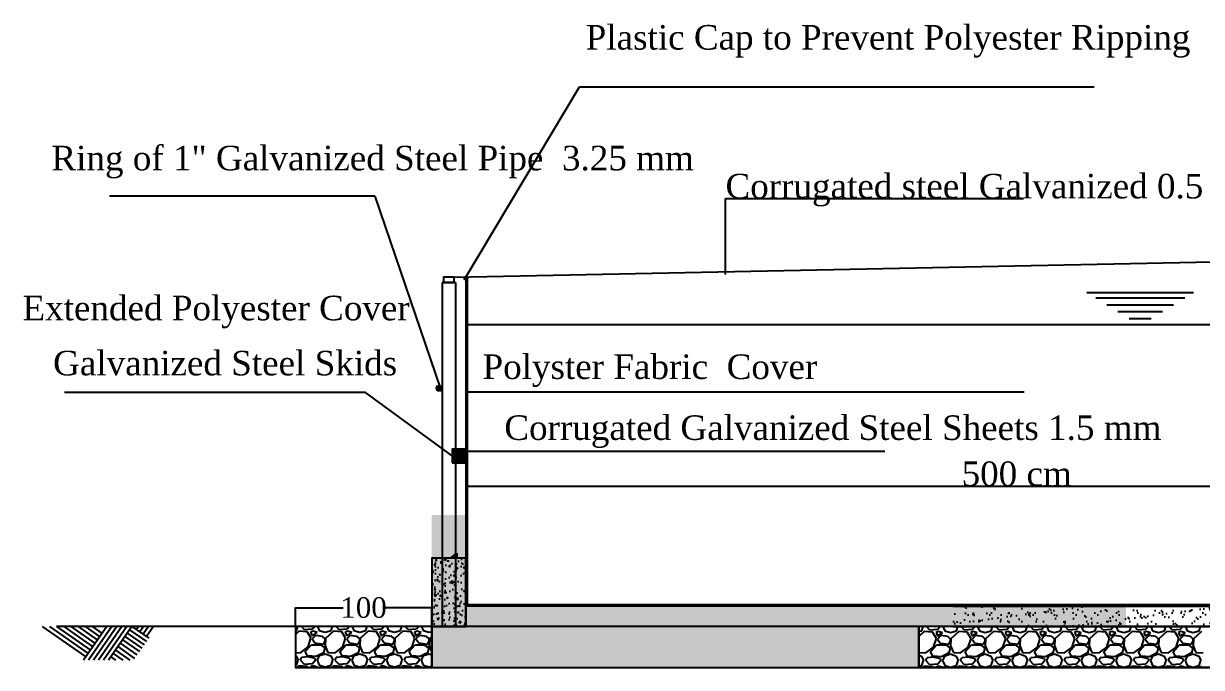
# Model space of a CAD drawing. Header units: centimetres. Extents: x 19229 to 47372, y 10219 to 25334.
# Drawn here: x 44085 to 44948, y 20615 to 21086 of the extents above; entities that cross this region are included whole.
import ezdxf

# ---------------------------------------------------------------- set-up
doc = ezdxf.new("R2010")
doc.units = ezdxf.units.CM
doc.layers.get('0').update_dxf_attribs({"linetype": 'CONTINUOUS'})
doc.layers.get('DEFPOINTS').update_dxf_attribs({"linetype": 'CONTINUOUS'})
doc.styles.add('style2', font='times.ttf', dxfattribs={"height": 15})
doc.styles.add('style3', font='times.ttf', dxfattribs={"height": 25})
doc.dimstyles.get("Standard").update_dxf_attribs({"dimtxt": 15, "dimasz": 0.18, "dimexe": 0.18, "dimexo": 0.0625, "dimgap": 0.09, "dimtad": 0, "dimdec": 0, "dimzin": 0, "dimdsep": 46, "dimtxsty": 'style2', "dimcen": 0.09, "dimadec": 0, "dimazin": 0, "dimtfac": 1, "dimtdec": 0, "dimtofl": 0, "dimtmove": 0, "dimatfit": 3, "dimfxl": 1, "dimtolj": 1, "dimtzin": 0, "dimarcsym": 0})

# ---------------------------------------------------------------- blocks, each defined once
blk = doc.blocks.new('*D22')
at = {"color": 0, "lineweight": -2, "transparency": 16777216}
for p, q in [((44284.48, 20644.92), (44284.48, 20658.83)), ((44284.66, 20658.65), (44319.42, 20658.65)), ((44384.2, 20658.65), (44349.44, 20658.65)), ((44384.38, 20644.92), (44384.38, 20658.83))]:
    blk.add_line(p, q, dxfattribs=at)
at = {"color": 0, "transparency": 16777216}
for points in [[(44284.66, 20658.68), (44284.66, 20658.62), (44284.48, 20658.65)], [(44384.2, 20658.68), (44384.2, 20658.62), (44384.38, 20658.65)]]:
    blk.add_solid(points, dxfattribs=at)
at = {"layer": 'DEFPOINTS', "color": 0, "transparency": 16777216}
for p in [(44284.48, 20658.65), (44284.48, 20644.86), (44384.38, 20644.86)]:
    blk.add_point(p, dxfattribs=at)
at = {"color": 0, "transparency": 16777216, "insert": (44334.43, 20658.65), "char_height": 15, "attachment_point": 5, "style": 'style2'}
blk.add_mtext('\\A1;100', dxfattribs=at)

msp = doc.modelspace()

# ---------------------------------------------------------------- hatches: boundary and pattern name
at = {"ltscale": 20}
h = msp.add_hatch(color=7, dxfattribs=at)
h.dxf.hatch_style = 1
h.paths.add_polyline_path([(44409.36, 20899.86), (44410.36, 20899.86), (44410.36, 20900.61, 0.720759), (44408.11, 20899.86, 0.414214), (44409.36, 20898.61)])
h.paths.add_polyline_path([(44410.36, 20899.86), (44409.36, 20899.86), (44409.36, 20898.61, 0.236068), (44410.36, 20899.11)], flags=17)
h = msp.add_hatch(color=7, dxfattribs=at)
h.dxf.hatch_style = 1
h.paths.add_polyline_path([(44387.82, 20819.3, 1), (44391.82, 20819.3, 1)])
h = msp.add_hatch(color=7)
h.dxf.hatch_style = 1
h.paths.add_polyline_path([(44409.36, 20774.73), (44399.37, 20774.73), (44399.37, 20764.74), (44409.36, 20764.74)])
at = {"ltscale": 500}
h = msp.add_hatch(color=7, dxfattribs=at)
h.dxf.hatch_style = 1
h.paths.add_polyline_path([(44402.63, 20726.61), (44384.38, 20726.61), (44384.38, 20694.87), (44398.03, 20694.87), (44402.63, 20698.54)])
h.paths.add_polyline_path([(44409.36, 20726.61), (44402.63, 20726.61), (44402.63, 20698.54), (44409.36, 20703.9)])
h.paths.add_polyline_path([(44409.36, 20703.9), (44402.63, 20698.54), (44402.63, 20694.87), (44409.36, 20694.87)])
h = msp.add_hatch(dxfattribs=at)
h.set_pattern_fill('CONCRETE_C', scale=1.498513, pattern_type=2)
h.set_pattern_definition([(50, (23090.281, 10819.952), (10.7482366, -0.940349), [1.1238847, -12.3627317]), (355, (23090.281, 10819.952), (-2.0792067, 11.2716964), [0.899108, -9.8901853]), (100.4514, (23091.176, 10819.874), (8.669038, 10.3313407), [0.955155, -10.506705]), (46.1842, (23090.281, 10822.949), (15.992745, -2.480324), [1.685827, -18.544098]), (96.6356, (23091.613, 10822.742), (14.006041, 14.597282), [1.432733, -15.760055]), (351.1842, (23090.28, 10822.949), (14.00603, 14.597293), [1.348662, -14.835278]), (21, (23091.779, 10822.2), (8.9447294, -6.033296), [1.1238847, -12.3627317]), (326, (23091.779, 10822.2), (3.6461117, 10.866467), [0.899108, -9.8901853]), (71.4514, (23092.525, 10821.697), (12.5908447, 4.833161), [0.955155, -10.506705]), (37.5, (23090.2807, 10819.952), (0.182217, 4.98845744), [0, -9.7703043, 0, -10.0400366, 0, -9.9276482]), (7.5, (23090.2807, 10819.952), (3.942131, 5.9103105), [0, -5.7243194, 0, -9.5455274, 0, -3.7837451]), (327.5, (23086.939, 10819.952), (7.9993982, -0.3379877), [0, -3.7462823, 0, -11.6884009, 0, -15.5096088]), (317.5, (23085.4405, 10819.952), (8.7391202, 1.500086), [0, -4.870167, 0, -7.762297, 0, -11.01407])])
h.paths.add_polyline_path([(44409.36, 20694.87), (44384.38, 20694.87), (44384.38, 20644.86), (44409.36, 20644.86)])
at = {"ltscale": 20}
h = msp.add_hatch(color=7, dxfattribs=at)
h.dxf.hatch_style = 1
h.paths.add_polyline_path([(44401.87, 20694.87), (44398.1, 20694.87), (44391.88, 20694.87), (44391.88, 20644.92), (44401.87, 20644.92)])
h.paths.add_polyline_path([(44391.88, 20694.87), (44384.38, 20694.87), (44384.38, 20644.92), (44391.88, 20644.92)])
h.paths.add_polyline_path([(44409.36, 20694.87), (44401.87, 20694.87), (44401.87, 20644.92), (44409.36, 20644.92)])
h = msp.add_hatch(color=7, dxfattribs=at)
h.dxf.hatch_style = 1
h.paths.add_polyline_path([(44401.87, 20698.02), (44398.1, 20694.87), (44401.87, 20694.87)])
h.paths.add_polyline_path([(44402.62, 20698.65), (44401.87, 20698.02), (44401.87, 20694.87), (44402.67, 20694.87)])
h = msp.add_hatch()
h.set_pattern_fill('AR-SAND', scale=0.199802)
h.set_pattern_definition([(37.5, (23546.991, 10844.459), (-0.319689, 9.7785609), [0, -7.713945, 0, -8.6274384, 0, -8.2468162]), (7.5, (23546.99, 10844.459), (8.981553, 14.322289), [0, -4.1614703, 0, -6.9527004, 0, -2.664356]), (327.5, (23540.748, 10844.459), (15.804164, 0.0287152), [0, -2.537482, 0, -9.1349348, 0, -11.926165]), (317.5, (23540.748, 10844.459), (15.2559896, 4.454166), [0, -1.268741, 0, -5.9884573, 0, -6.851201])])
h.paths.add_polyline_path([(44892.82, 20659.85), (44409.36, 20659.85), (44409.36, 20644.92), (44741.03, 20644.86), (44892.82, 20644.86), (44892.82, 20649.86)])
h = msp.add_hatch()
h.set_pattern_fill('AR-SAND', scale=0.199802)
h.set_pattern_definition([(37.5, (23398.728, 11053.628), (-0.319689, 9.7785609), [0, -7.713945, 0, -8.6274384, 0, -8.2468162]), (7.5, (23398.728, 11053.628), (8.981553, 14.322289), [0, -4.1614703, 0, -6.9527004, 0, -2.664356]), (327.5, (23392.485, 11053.628), (15.804164, 0.0287152), [0, -2.537482, 0, -9.1349348, 0, -11.926165]), (317.5, (23392.485, 11053.628), (15.2559896, 4.454166), [0, -1.268741, 0, -5.9884573, 0, -6.851201])])
h.paths.add_polyline_path([(44965.81, 20659.85), (44766, 20659.85), (44766, 20644.86), (44965.81, 20644.86), (44965.81, 20649.86)])
h = msp.add_hatch()
h.set_pattern_fill('GRAVEL', scale=0.999009)
h.set_pattern_definition([(228.0127875, (23060.3514, 11079.003), (-202.99855167, -228.3733706), [3.413827, -337.969448]), (184.969741, (23058.0677, 11076.4656), (304.497827365, 25.374820403), [5.858234, -579.964953]), (132.510447, (23052.2315, 11075.9581), (253.74818968, -279.12300843), [4.130716, -408.94141]), (267.273689, (23042.3353, 11069.6144), (25.37481901, 507.49637914), [5.33475, -528.140267]), (292.833654, (23042.0815, 11064.2857), (-126.874094796, 304.49782748), [5.231146, -517.884148]), (357.273689, (23044.1115, 11059.4645), (-507.49637914, 25.37481901), [5.33475, -528.140267]), (37.6942405, (23049.4402, 11059.2107), (-329.872646428, -253.74818959), [7.054936, -698.43805]), (72.2553284, (23055.0227, 11063.5244), (177.623732748, 558.24601704), [6.660585, -659.398203]), (121.4295656, (23057.0527, 11069.8681), (-202.998551686, 329.872646425), [5.352818, -529.929574]), (175.236358, (23054.2615, 11074.4356), (279.12300852, -25.374819), [6.111068, -299.442214]), (222.3974378, (23048.1715, 11074.9431), (-304.497827476, -279.12300854), [7.902937, -782.391309]), (138.814075, (23067.4564, 11069.3606), (-177.6237327, 152.24891376), [2.697369, -267.040657]), (171.4692344, (23065.4264, 11071.1369), (329.87264645, -50.74963786), [5.131727, -508.042227]), (225, (23060.351, 11071.898), (-4e-15, -25.374819), [3.588532, -32.29688]), (203.19859, (23058.5752, 11074.943), (126.8740948, 50.7496379), [1.932495, -191.316368]), (291.80141, (23056.799, 11074.182), (-25.374819, 76.1244569), [2.732944, -133.914638]), (30.963757, (23057.814, 11071.6444), (76.1244569, 50.7496379), [4.438792, -143.520557]), (161.56505, (23061.62, 11073.928), (50.749638, -25.374819), [3.209686, -77.032537]), (16.38954, (23042.0815, 11074.1819), (253.74818957, 76.12445687), [4.496418, -445.14652]), (70.346176, (23046.3953, 11075.4506), (-101.49927584, -279.12300853), [3.772246, -373.451557]), (293.19859, (23061.62, 11079.003), (-50.7496379, 126.8740948), [3.864966, -189.383898]), (343.61046, (23063.1426, 11075.4506), (-253.74818958, 76.12445685), [4.496418, -445.14652]), (339.443955, (23042.0815, 11058.4495), (-126.8740948, 50.7496379), [4.33605, -212.4665]), (294.775141, (23046.1415, 11056.927), (-126.87409494, 279.12300846), [3.633116, -359.679002]), (66.80141, (23061.874, 11053.6283), (50.7496379, 126.8740948), [3.864966, -189.383898]), (17.354025, (23063.3964, 11057.1807), (-329.87264644, -101.49927585), [4.253606, -421.10587]), (69.443955, (23049.4402, 11053.6283), (-50.7496379, -126.8740948), [2.168025, -214.634524]), (101.309932, (23060.3514, 11053.6283), (-25.374819, 101.4992758), [1.293862, -128.092835]), (165.963757, (23060.0977, 11054.897), (76.1244569, -25.374819), [5.231146, -99.391913]), (186.009006, (23055.0227, 11056.1657), (253.74818957, 25.37481897), [4.84786, -479.937376]), (303.690068, (23057.814, 11069.3606), (-25.374819, 50.749638), [3.659607, -87.830604]), (353.1572266, (23059.8439, 11066.3157), (431.371922274, -50.74963789), [6.389227, -632.532389]), (60.945396, (23066.1876, 11065.5544), (-101.49927583, -177.6237327), [2.61249, -258.63726]), (90, (23067.456, 11067.838), (-25.37482, 25.37482), [1.52249, -23.85233]), (120.256437, (23054.5152, 11056.927), (101.49927582, -177.6237327), [3.52517, -348.99308]), (48.0127875, (23052.739, 11059.972), (202.99855167, 228.3733706), [6.827653, -334.55562]), (0, (23057.306, 11065.047), (25.37482, 25.37482), [6.597453, -18.777366]), (325.3048465, (23063.9039, 11065.047), (253.74818967, -177.62373256), [4.012114, -397.199001]), (254.054604, (23067.2026, 11062.7632), (-25.37481896, -101.49927583), [3.694624, -181.036846]), (207.6459754, (23066.1876, 11059.2107), (-482.121560203, -253.74818954), [6.015481, -595.533658]), (175.4260787, (23060.8589, 11056.4195), (-329.872646443, 25.374818957), [6.36398, -630.033243])])
h.paths.add_polyline_path([(44384.38, 20644.86), (44284.48, 20644.86), (44284.48, 20614.89), (44384.38, 20614.89)])
h = msp.add_hatch()
h.set_pattern_fill('GRAVEL', scale=0.899108)
h.set_pattern_definition([(228.0127875, (23563.4335, 10867.2966), (-182.6986965, -205.53603354), [3.072444, -304.172503]), (184.969741, (23561.3781, 10865.0128), (274.04804463, 22.837338362), [5.27241, -521.968458]), (132.510447, (23556.1256, 10864.5561), (228.37337071, -251.21070759), [3.717644, -368.047268]), (267.273689, (23547.219, 10858.8467), (22.83733711, 456.746741226), [4.801276, -475.32624]), (292.833654, (23546.9906, 10854.0509), (-114.186685317, 274.048044733), [4.708031, -466.095733]), (357.273689, (23548.8176, 10849.7118), (-456.746741226, 22.83733711), [4.801276, -475.32624]), (37.6942405, (23553.61345, 10849.4834), (-296.885381785, -228.37337063), [6.349442, -628.594244]), (72.2553284, (23558.6377, 10853.3658), (159.861359473, 502.421415338), [5.994527, -593.458383]), (121.4295656, (23560.4647, 10859.0751), (-182.698696517, 296.885381783), [4.817536, -476.936617]), (175.236358, (23557.9525, 10863.1858), (251.21070767, -22.8373371), [5.499962, -269.497993]), (222.3974378, (23552.4716, 10863.6426), (-274.048044728, -251.210707685), [7.112643, -704.152178]), (138.814075, (23569.828, 10858.6184), (-159.86135942, 137.02402238), [2.427632, -240.336591]), (171.4692344, (23568.001, 10860.217), (296.885381807, -45.67467407), [4.618555, -457.238005]), (225, (23563.434, 10860.902), (-3e-15, -22.837337), [3.22968, -29.067193]), (203.19859, (23561.835, 10863.6426), (114.1866853, 45.6746741), [1.739246, -172.184731]), (291.80141, (23560.2363, 10862.9575), (-22.8373371, 68.5120112), [2.45965, -120.523174]), (30.963757, (23561.1498, 10860.6737), (68.5120112, 45.6746741), [3.994913, -129.168501]), (161.56505, (23564.5754, 10862.729), (45.6746741, -22.837337), [2.888718, -69.329283]), (16.3895403, (23546.9906, 10862.9575), (228.373370614, 68.512011184), [4.046776, -400.631868]), (70.346176, (23550.873, 10864.0993), (-91.34934825, -251.21070767), [3.395021, -336.106401]), (293.19859, (23564.5754, 10867.2966), (-45.6746741, 114.1866853), [3.47847, -170.445508]), (343.6104597, (23565.9456, 10864.0993), (-228.37337062, 68.51201117), [4.046776, -400.631868]), (339.443955, (23546.9906, 10848.7983), (-114.1866853, 45.67467412), [3.902444, -191.21985]), (294.7751406, (23550.6446, 10847.428), (-114.18668544, 251.21070761), [3.269804, -323.711101]), (66.80141, (23564.8037, 10844.4592), (45.6746741, 114.1866853), [3.47847, -170.445508]), (17.3540246, (23566.174, 10847.6564), (-296.88538179, -91.349348265), [3.828246, -378.995283]), (69.443955, (23553.6134, 10844.4592), (-45.67467412, -114.1866853), [1.951222, -193.171071]), (101.309932, (23563.4335, 10844.459), (-22.8373371, 91.34934825), [1.164476, -115.283551]), (165.963757, (23563.205, 10845.601), (68.5120112, -22.837337), [4.708031, -89.452722]), (186.009006, (23558.6377, 10846.743), (228.37337061, 22.837337073), [4.363073, -431.943639]), (303.690068, (23561.15, 10858.6184), (-22.837337, 45.6746741), [3.293646, -79.047543]), (353.1572266, (23562.9768, 10855.8779), (388.234730047, -45.674674103), [5.750304, -569.27915]), (60.945396, (23568.686, 10855.1928), (-91.34934825, -159.86135943), [2.35124, -232.773535]), (90, (23569.828, 10857.248), (-22.837337, 22.837337), [1.37024, -21.467097]), (120.256437, (23558.1809, 10847.428), (91.34934823, -159.86135944), [3.172654, -314.093772]), (48.0127875, (23556.5823, 10850.1686), (182.69869651, 205.53603354), [6.144888, -301.10006]), (0, (23560.693, 10854.736), (22.837337, 22.837337), [5.937708, -16.89963]), (325.3048465, (23566.6307, 10854.736), (228.3733707, -159.86135931), [3.610903, -357.479101]), (254.054604, (23569.5996, 10852.6807), (-22.83733706, -91.34934825), [3.325162, -162.933161]), (207.6459754, (23568.6861, 10849.4834), (-433.909404183, -228.373370584), [5.413933, -535.980293]), (175.4260787, (23563.89025, 10846.9713), (-296.8853818, 22.83733706), [5.727581, -567.029918])])
h.paths.add_polyline_path([(44741.03, 20644.86), (44384.38, 20644.86), (44384.38, 20614.89), (44741.03, 20614.89)])

# ---------------------------------------------------------------- linework, layer by layer
at = {"color": 7, "ltscale": 20}
for p, q in [((44409.36, 20900.61), (44492.55, 21039.87)), ((44492.55, 21039.87), (44869.47, 21039.87)), ((44342.69, 20959.98), (44390.77, 20818.89)), ((44599.49, 20902.61), (44599.49, 20958.29)), ((44599.49, 20958.29), (44817.82, 20958.29)), ((44400.87, 20900.61), (45585.57, 20924.58)), ((44401.87, 20896.61), (44391.88, 20896.61)), ((44400.87, 20896.61), (44401.87, 20896.61)), ((44409.36, 20747.7), (44984.65, 20747.7)), ((44398.1, 20694.87), (44402.62, 20698.65)), ((44402.67, 20694.87), (44398.1, 20694.87)), ((44402.62, 20698.65), (44402.67, 20694.87)), ((44741.03, 20644.86), (44409.36, 20644.92))]:
    msp.add_line(p, q, dxfattribs=at)
at = {"color": 7}
for p, q in [((44342.69, 20959.98), (44148.38, 20959.98)), ((44391.88, 20896.61), (44391.88, 20644.86)), ((44401.87, 20896.61), (44401.87, 20644.86)), ((44401.87, 20896.61), (44401.87, 20895.61)), ((44409.36, 20900.61), (44409.36, 20644.86)), ((44410.36, 20900.61), (44410.36, 20661.34)), ((44864.09, 20889.45), (44942.27, 20889.45)), ((44870.61, 20885.46), (44935.76, 20885.46)), ((44878.75, 20880.46), (44927.61, 20880.46)), ((44886.9, 20875.47), (44919.47, 20875.47)), ((44895.04, 20870.47), (44911.33, 20870.47)), ((44409.36, 20866.04), (46769.02, 20866.04)), ((44335.85, 20816.18), (44115.44, 20816.18)), ((44399.37, 20769.74), (44335.85, 20816.18)), ((44410.36, 20816.69), (44818.3, 20816.69)), ((44410.36, 20773.11), (44716.12, 20773.11)), ((44409.36, 20764.74), (44399.37, 20764.74)), ((45140.52, 20660.84), (44409.36, 20660.84)), ((45140.52, 20659.85), (44409.36, 20659.85)), ((45140.52, 20659.85), (44766, 20659.85)), ((44766, 20659.85), (45140.52, 20659.85)), ((44099.11, 20644.86), (44131.02, 20622.62)), ((44104.35, 20644.86), (44132.73, 20625.07)), ((44384.38, 20644.86), (44109.59, 20644.86)), ((44109.59, 20644.86), (44134.44, 20627.53)), ((44114.83, 20644.86), (44136.16, 20629.99)), ((44120.07, 20644.86), (44137.87, 20632.45)), ((44125.31, 20644.86), (44139.59, 20634.91)), ((44146.53, 20644.86), (44129.41, 20620.32)), ((44130.55, 20644.86), (44141.3, 20637.37)), ((44150.18, 20644.86), (44133.07, 20620.32)), ((44135.79, 20644.86), (44143.01, 20639.82)), ((44153.83, 20644.86), (44136.72, 20620.32)), ((44157.49, 20644.86), (44140.37, 20620.32)), ((44161.14, 20644.86), (44144.03, 20620.32)), ((44164.79, 20644.86), (44147.68, 20620.32)), ((44163.08, 20642.4), (44175.37, 20633.83)), ((44164.79, 20644.86), (44177.09, 20636.29)), ((44169.67, 20644.86), (44168.08, 20642.57)), ((44173.33, 20644.86), (44170.53, 20640.86)), ((44176.98, 20644.86), (44172.99, 20639.14)), ((44180.63, 20644.86), (44175.45, 20637.43)), ((45565.21, 20644.86), (44741.03, 20644.86)), ((44741.03, 20644.86), (44741.03, 20614.89)), ((44743.26, 20641.76), (44744.37, 20644.86)), ((44749.1, 20642.26), (44746.72, 20644.86)), ((44754.94, 20642.77), (44749.1, 20642.26)), ((44756.82, 20644.86), (44754.94, 20642.77)), ((44758.68, 20644.86), (44760.01, 20641.76)), ((44766, 20644.86), (45969.81, 20644.86)), ((45565.21, 20644.86), (44766, 20644.86)), ((44766, 20644.86), (44766, 20644.86)), ((44768.64, 20641.76), (44769.75, 20644.86)), ((44774.48, 20642.26), (44772.1, 20644.86)), ((44780.31, 20642.77), (44774.48, 20642.26)), ((44782.19, 20644.86), (44780.31, 20642.77)), ((44784.06, 20644.86), (44785.39, 20641.76)), ((44794.01, 20641.76), (44795.12, 20644.86)), ((44799.85, 20642.26), (44797.47, 20644.86)), ((44805.69, 20642.77), (44799.85, 20642.26)), ((44807.57, 20644.86), (44805.69, 20642.77)), ((44809.43, 20644.86), (44810.76, 20641.76)), ((44819.39, 20641.76), (44820.5, 20644.86)), ((44825.22, 20642.26), (44822.85, 20644.86)), ((44831.06, 20642.77), (44825.22, 20642.26)), ((44832.94, 20644.86), (44831.06, 20642.77)), ((44834.81, 20644.86), (44836.14, 20641.76)), ((44844.76, 20641.76), (44845.87, 20644.86)), ((44850.6, 20642.26), (44848.22, 20644.86)), ((44856.44, 20642.77), (44850.6, 20642.26)), ((44858.31, 20644.86), (44856.44, 20642.77)), ((44860.18, 20644.86), (44861.51, 20641.76)), ((44870.14, 20641.76), (44871.25, 20644.86)), ((44875.97, 20642.26), (44873.6, 20644.86)), ((44881.81, 20642.77), (44875.97, 20642.26)), ((44883.69, 20644.86), (44881.81, 20642.77)), ((44885.56, 20644.86), (44886.89, 20641.76)), ((44895.51, 20641.76), (44896.62, 20644.86)), ((44901.35, 20642.26), (44898.97, 20644.86)), ((44907.19, 20642.77), (44901.35, 20642.26)), ((44909.06, 20644.86), (44907.19, 20642.77)), ((44910.93, 20644.86), (44912.26, 20641.76)), ((44920.89, 20641.76), (44922, 20644.86)), ((44926.72, 20642.26), (44924.34, 20644.86)), ((44932.56, 20642.77), (44926.72, 20642.26)), ((44934.44, 20644.86), (44932.56, 20642.77)), ((44936.31, 20644.86), (44937.64, 20641.76)), ((44946.26, 20641.76), (44947.37, 20644.86)), ((44157.94, 20635.03), (44170.23, 20626.46)), ((44159.65, 20637.48), (44171.94, 20628.91)), ((44161.36, 20639.94), (44173.66, 20631.37)), ((44741.03, 20641.1), (44743.26, 20641.76)), ((44745.04, 20641.25), (44741.03, 20637.59)), ((44751.13, 20640.74), (44745.04, 20641.25)), ((44753.92, 20636.17), (44751.13, 20640.74)), ((44751.89, 20629.83), (44753.92, 20636.17)), ((44755.44, 20641.25), (44753.67, 20640.49)), ((44753.67, 20640.49), (44754.68, 20637.95)), ((44754.68, 20637.95), (44758.49, 20640.23)), ((44757.22, 20638.2), (44754.68, 20635.67)), ((44754.68, 20635.67), (44756.71, 20632.62)), ((44758.49, 20640.23), (44755.44, 20641.25)), ((44762.3, 20637.44), (44757.22, 20638.2)), ((44760.01, 20641.76), (44764.33, 20640.49)), ((44764.33, 20635.67), (44762.3, 20637.44)), ((44763.06, 20631.86), (44764.33, 20634.14)), ((44764.33, 20640.49), (44768.64, 20641.76)), ((44764.58, 20635.92), (44764.33, 20630.59)), ((44764.33, 20634.14), (44764.33, 20635.67)), ((44770.42, 20641.25), (44764.58, 20635.92)), ((44776.51, 20640.74), (44770.42, 20641.25)), ((44779.3, 20636.17), (44776.51, 20640.74)), ((44777.27, 20629.83), (44779.3, 20636.17)), ((44780.82, 20641.25), (44779.04, 20640.49)), ((44779.04, 20640.49), (44780.06, 20637.95)), ((44780.06, 20637.95), (44783.86, 20640.23)), ((44782.6, 20638.2), (44780.06, 20635.67)), ((44780.06, 20635.67), (44782.09, 20632.62)), ((44783.86, 20640.23), (44780.82, 20641.25)), ((44787.67, 20637.44), (44782.6, 20638.2)), ((44785.39, 20641.76), (44789.7, 20640.49)), ((44789.7, 20635.67), (44787.67, 20637.44)), ((44788.43, 20631.86), (44789.7, 20634.14)), ((44789.7, 20640.49), (44794.01, 20641.76)), ((44789.95, 20635.92), (44789.7, 20630.59)), ((44789.7, 20634.14), (44789.7, 20635.67)), ((44795.79, 20641.25), (44789.95, 20635.92)), ((44801.88, 20640.74), (44795.79, 20641.25)), ((44804.67, 20636.17), (44801.88, 20640.74)), ((44802.64, 20629.83), (44804.67, 20636.17)), ((44806.19, 20641.25), (44804.42, 20640.49)), ((44804.42, 20640.49), (44805.43, 20637.95)), ((44805.43, 20637.95), (44809.24, 20640.23)), ((44807.97, 20638.2), (44805.43, 20635.67)), ((44805.43, 20635.67), (44807.46, 20632.62)), ((44809.24, 20640.23), (44806.19, 20641.25)), ((44813.04, 20637.44), (44807.97, 20638.2)), ((44810.76, 20641.76), (44815.07, 20640.49)), ((44815.07, 20635.67), (44813.04, 20637.44)), ((44813.81, 20631.86), (44815.07, 20634.14)), ((44815.07, 20640.49), (44819.39, 20641.76)), ((44815.33, 20635.92), (44815.07, 20630.59)), ((44815.07, 20634.14), (44815.07, 20635.67)), ((44821.16, 20641.25), (44815.33, 20635.92)), ((44827.25, 20640.74), (44821.16, 20641.25)), ((44830.05, 20636.17), (44827.25, 20640.74)), ((44828.02, 20629.83), (44830.05, 20636.17)), ((44831.57, 20641.25), (44829.79, 20640.49)), ((44829.79, 20640.49), (44830.81, 20637.95)), ((44830.81, 20637.95), (44834.61, 20640.23)), ((44833.34, 20638.2), (44830.81, 20635.67)), ((44830.81, 20635.67), (44832.84, 20632.62)), ((44834.61, 20640.23), (44831.57, 20641.25)), ((44838.42, 20637.44), (44833.34, 20638.2)), ((44836.14, 20641.76), (44840.45, 20640.49)), ((44840.45, 20635.67), (44838.42, 20637.44)), ((44839.18, 20631.86), (44840.45, 20634.14)), ((44840.45, 20640.49), (44844.76, 20641.76)), ((44840.7, 20635.92), (44840.45, 20630.59)), ((44840.45, 20634.14), (44840.45, 20635.67)), ((44846.54, 20641.25), (44840.7, 20635.92)), ((44852.63, 20640.74), (44846.54, 20641.25)), ((44855.42, 20636.17), (44852.63, 20640.74)), ((44853.39, 20629.83), (44855.42, 20636.17)), ((44856.94, 20641.25), (44855.17, 20640.49)), ((44855.17, 20640.49), (44856.18, 20637.95)), ((44856.18, 20637.95), (44859.99, 20640.23)), ((44858.72, 20638.2), (44856.18, 20635.67)), ((44856.18, 20635.67), (44858.21, 20632.62)), ((44859.99, 20640.23), (44856.94, 20641.25)), ((44863.79, 20637.44), (44858.72, 20638.2)), ((44861.51, 20641.76), (44865.82, 20640.49)), ((44865.82, 20635.67), (44863.79, 20637.44)), ((44864.56, 20631.86), (44865.82, 20634.14)), ((44865.82, 20640.49), (44870.14, 20641.76)), ((44866.08, 20635.92), (44865.82, 20630.59)), ((44865.82, 20634.14), (44865.82, 20635.67)), ((44871.91, 20641.25), (44866.08, 20635.92)), ((44878, 20640.74), (44871.91, 20641.25)), ((44880.8, 20636.17), (44878, 20640.74)), ((44878.77, 20629.83), (44880.8, 20636.17)), ((44882.32, 20641.25), (44880.54, 20640.49)), ((44880.54, 20640.49), (44881.56, 20637.95)), ((44881.56, 20637.95), (44885.36, 20640.23)), ((44884.09, 20638.2), (44881.56, 20635.67)), ((44881.56, 20635.67), (44883.59, 20632.62)), ((44885.36, 20640.23), (44882.32, 20641.25)), ((44889.17, 20637.44), (44884.09, 20638.2)), ((44886.89, 20641.76), (44891.2, 20640.49)), ((44891.2, 20635.67), (44889.17, 20637.44)), ((44889.93, 20631.86), (44891.2, 20634.14)), ((44891.2, 20640.49), (44895.51, 20641.76)), ((44891.45, 20635.92), (44891.2, 20630.59)), ((44891.2, 20634.14), (44891.2, 20635.67)), ((44897.29, 20641.25), (44891.45, 20635.92)), ((44903.38, 20640.74), (44897.29, 20641.25)), ((44906.17, 20636.17), (44903.38, 20640.74)), ((44904.14, 20629.83), (44906.17, 20636.17)), ((44907.69, 20641.25), (44905.92, 20640.49)), ((44905.92, 20640.49), (44906.93, 20637.95)), ((44906.93, 20637.95), (44910.74, 20640.23)), ((44909.47, 20638.2), (44906.93, 20635.67)), ((44906.93, 20635.67), (44908.96, 20632.62)), ((44910.74, 20640.23), (44907.69, 20641.25)), ((44914.54, 20637.44), (44909.47, 20638.2)), ((44912.26, 20641.76), (44916.57, 20640.49)), ((44916.57, 20635.67), (44914.54, 20637.44)), ((44915.31, 20631.86), (44916.57, 20634.14)), ((44916.57, 20640.49), (44920.89, 20641.76)), ((44916.83, 20635.92), (44916.57, 20630.59)), ((44916.57, 20634.14), (44916.57, 20635.67)), ((44922.66, 20641.25), (44916.83, 20635.92)), ((44928.75, 20640.74), (44922.66, 20641.25)), ((44931.55, 20636.17), (44928.75, 20640.74)), ((44929.52, 20629.83), (44931.55, 20636.17)), ((44933.07, 20641.25), (44931.29, 20640.49)), ((44931.29, 20640.49), (44932.31, 20637.95)), ((44932.31, 20637.95), (44936.11, 20640.23)), ((44934.84, 20638.2), (44932.31, 20635.67)), ((44932.31, 20635.67), (44934.34, 20632.62)), ((44936.11, 20640.23), (44933.07, 20641.25)), ((44939.92, 20637.44), (44934.84, 20638.2)), ((44937.64, 20641.76), (44941.95, 20640.49)), ((44941.95, 20635.67), (44939.92, 20637.44)), ((44940.68, 20631.86), (44941.95, 20634.14)), ((44941.95, 20640.49), (44946.26, 20641.76)), ((44942.2, 20635.92), (44941.95, 20630.59)), ((44941.95, 20634.14), (44941.95, 20635.67)), ((44948.04, 20641.25), (44942.2, 20635.92)), ((44151.08, 20625.19), (44158.07, 20620.32)), ((44152.79, 20627.65), (44163.31, 20620.32)), ((44154.51, 20630.11), (44166.8, 20621.54)), ((44154.51, 20630.11), (44166.8, 20621.54)), ((44156.22, 20632.57), (44168.51, 20624)), ((44741.03, 20625.77), (44746.31, 20625.52)), ((44746.31, 20625.52), (44751.89, 20629.83)), ((44749.61, 20626.28), (44754.18, 20631.35)), ((44751.38, 20623.23), (44749.61, 20626.28)), ((44754.18, 20631.35), (44760.77, 20631.35)), ((44756.71, 20632.62), (44763.06, 20631.86)), ((44763.06, 20625.52), (44757.73, 20622.73)), ((44760.77, 20631.35), (44764.07, 20629.07)), ((44764.07, 20629.07), (44763.06, 20625.52)), ((44764.33, 20630.59), (44766.36, 20625.77)), ((44766.36, 20625.77), (44771.68, 20625.52)), ((44771.68, 20625.52), (44777.27, 20629.83)), ((44774.98, 20626.28), (44779.55, 20631.35)), ((44776.76, 20623.23), (44774.98, 20626.28)), ((44779.55, 20631.35), (44786.15, 20631.35)), ((44782.09, 20632.62), (44788.43, 20631.86)), ((44788.43, 20625.52), (44783.1, 20622.73)), ((44786.15, 20631.35), (44789.45, 20629.07)), ((44789.45, 20629.07), (44788.43, 20625.52)), ((44789.7, 20630.59), (44791.73, 20625.77)), ((44791.73, 20625.77), (44797.06, 20625.52)), ((44797.06, 20625.52), (44802.64, 20629.83)), ((44800.36, 20626.28), (44804.92, 20631.35)), ((44802.13, 20623.23), (44800.36, 20626.28)), ((44804.92, 20631.35), (44811.52, 20631.35)), ((44807.46, 20632.62), (44813.81, 20631.86)), ((44813.81, 20625.52), (44808.48, 20622.73)), ((44811.52, 20631.35), (44814.82, 20629.07)), ((44814.82, 20629.07), (44813.81, 20625.52)), ((44815.07, 20630.59), (44817.1, 20625.77)), ((44817.1, 20625.77), (44822.43, 20625.52)), ((44822.43, 20625.52), (44828.02, 20629.83)), ((44825.73, 20626.28), (44830.3, 20631.35)), ((44827.51, 20623.23), (44825.73, 20626.28)), ((44830.3, 20631.35), (44836.9, 20631.35)), ((44832.84, 20632.62), (44839.18, 20631.86)), ((44839.18, 20625.52), (44833.85, 20622.73)), ((44836.9, 20631.35), (44840.2, 20629.07)), ((44840.2, 20629.07), (44839.18, 20625.52)), ((44840.45, 20630.59), (44842.48, 20625.77)), ((44842.48, 20625.77), (44847.81, 20625.52)), ((44847.81, 20625.52), (44853.39, 20629.83)), ((44851.11, 20626.28), (44855.67, 20631.35)), ((44852.88, 20623.23), (44851.11, 20626.28)), ((44855.67, 20631.35), (44862.27, 20631.35)), ((44858.21, 20632.62), (44864.56, 20631.86)), ((44864.56, 20625.52), (44859.23, 20622.73)), ((44862.27, 20631.35), (44865.57, 20629.07)), ((44865.57, 20629.07), (44864.56, 20625.52)), ((44865.82, 20630.59), (44867.85, 20625.77)), ((44867.85, 20625.77), (44873.18, 20625.52)), ((44873.18, 20625.52), (44878.77, 20629.83)), ((44876.48, 20626.28), (44881.05, 20631.35)), ((44878.26, 20623.23), (44876.48, 20626.28)), ((44881.05, 20631.35), (44887.65, 20631.35)), ((44883.59, 20632.62), (44889.93, 20631.86)), ((44889.93, 20625.52), (44884.6, 20622.73)), ((44887.65, 20631.35), (44890.95, 20629.07)), ((44890.95, 20629.07), (44889.93, 20625.52)), ((44891.2, 20630.59), (44893.23, 20625.77)), ((44893.23, 20625.77), (44898.56, 20625.52)), ((44898.56, 20625.52), (44904.14, 20629.83)), ((44901.86, 20626.28), (44906.42, 20631.35)), ((44903.63, 20623.23), (44901.86, 20626.28)), ((44906.42, 20631.35), (44913.02, 20631.35)), ((44908.96, 20632.62), (44915.31, 20631.86)), ((44915.31, 20625.52), (44909.98, 20622.73)), ((44913.02, 20631.35), (44916.32, 20629.07)), ((44916.32, 20629.07), (44915.31, 20625.52)), ((44916.57, 20630.59), (44918.6, 20625.77)), ((44918.6, 20625.77), (44923.93, 20625.52)), ((44923.93, 20625.52), (44929.52, 20629.83)), ((44927.23, 20626.28), (44931.8, 20631.35)), ((44929.01, 20623.23), (44927.23, 20626.28)), ((44931.8, 20631.35), (44938.4, 20631.35)), ((44934.34, 20632.62), (44940.68, 20631.86)), ((44940.68, 20625.52), (44935.35, 20622.73)), ((44938.4, 20631.35), (44941.7, 20629.07)), ((44941.7, 20629.07), (44940.68, 20625.52)), ((44941.95, 20630.59), (44943.98, 20625.77)), ((44943.98, 20625.77), (44949.31, 20625.52)), ((44149.37, 20622.73), (44152.83, 20620.32)), ((44741.03, 20623.98), (44743.01, 20623.23)), ((44741.03, 20615.73), (44743.26, 20616.38)), ((44743.01, 20623.23), (44744.53, 20619.93)), ((44743.26, 20616.38), (44744.53, 20619.93)), ((44746.31, 20619.93), (44747.07, 20621.96)), ((44749.1, 20616.89), (44746.31, 20619.93)), ((44751.89, 20622.47), (44747.07, 20621.96)), ((44754.94, 20617.4), (44749.1, 20616.89)), ((44757.73, 20622.73), (44751.38, 20623.23)), ((44756.97, 20621.2), (44751.89, 20622.47)), ((44757.22, 20619.93), (44754.94, 20617.4)), ((44757.22, 20619.93), (44756.97, 20621.2)), ((44758.49, 20619.93), (44760.01, 20616.38)), ((44758.74, 20619.93), (44760.27, 20623.49)), ((44760.01, 20616.38), (44764.33, 20615.11)), ((44760.27, 20623.49), (44764.33, 20624.76)), ((44764.33, 20624.76), (44768.39, 20623.23)), ((44764.33, 20615.11), (44768.64, 20616.38)), ((44768.39, 20623.23), (44769.91, 20619.93)), ((44768.64, 20616.38), (44769.91, 20619.93)), ((44771.68, 20619.93), (44772.45, 20621.96)), ((44774.48, 20616.89), (44771.68, 20619.93)), ((44777.27, 20622.47), (44772.45, 20621.96)), ((44780.31, 20617.4), (44774.48, 20616.89)), ((44783.1, 20622.73), (44776.76, 20623.23)), ((44782.34, 20621.2), (44777.27, 20622.47)), ((44782.6, 20619.93), (44780.31, 20617.4)), ((44782.6, 20619.93), (44782.34, 20621.2)), ((44783.86, 20619.93), (44785.39, 20616.38)), ((44784.12, 20619.93), (44785.64, 20623.49)), ((44785.39, 20616.38), (44789.7, 20615.11)), ((44785.64, 20623.49), (44789.7, 20624.76)), ((44789.7, 20624.76), (44793.76, 20623.23)), ((44789.7, 20615.11), (44794.01, 20616.38)), ((44793.76, 20623.23), (44795.28, 20619.93)), ((44794.01, 20616.38), (44795.28, 20619.93)), ((44797.06, 20619.93), (44797.82, 20621.96)), ((44799.85, 20616.89), (44797.06, 20619.93)), ((44802.64, 20622.47), (44797.82, 20621.96)), ((44805.69, 20617.4), (44799.85, 20616.89)), ((44808.48, 20622.73), (44802.13, 20623.23)), ((44807.72, 20621.2), (44802.64, 20622.47)), ((44807.97, 20619.93), (44805.69, 20617.4)), ((44807.97, 20619.93), (44807.72, 20621.2)), ((44809.24, 20619.93), (44810.76, 20616.38)), ((44809.49, 20619.93), (44811.01, 20623.49)), ((44810.76, 20616.38), (44815.07, 20615.11)), ((44811.01, 20623.49), (44815.07, 20624.76)), ((44815.07, 20624.76), (44819.13, 20623.23)), ((44815.07, 20615.11), (44819.39, 20616.38)), ((44819.13, 20623.23), (44820.66, 20619.93)), ((44819.39, 20616.38), (44820.66, 20619.93)), ((44822.43, 20619.93), (44823.19, 20621.96)), ((44825.22, 20616.89), (44822.43, 20619.93)), ((44828.02, 20622.47), (44823.19, 20621.96)), ((44831.06, 20617.4), (44825.22, 20616.89)), ((44833.85, 20622.73), (44827.51, 20623.23)), ((44833.09, 20621.2), (44828.02, 20622.47)), ((44833.34, 20619.93), (44831.06, 20617.4)), ((44833.34, 20619.93), (44833.09, 20621.2)), ((44834.61, 20619.93), (44836.14, 20616.38)), ((44834.87, 20619.93), (44836.39, 20623.49)), ((44836.14, 20616.38), (44840.45, 20615.11)), ((44836.39, 20623.49), (44840.45, 20624.76)), ((44840.45, 20624.76), (44844.51, 20623.23)), ((44840.45, 20615.11), (44844.76, 20616.38)), ((44844.51, 20623.23), (44846.03, 20619.93)), ((44844.76, 20616.38), (44846.03, 20619.93)), ((44847.81, 20619.93), (44848.57, 20621.96)), ((44850.6, 20616.89), (44847.81, 20619.93)), ((44853.39, 20622.47), (44848.57, 20621.96)), ((44856.44, 20617.4), (44850.6, 20616.89)), ((44859.23, 20622.73), (44852.88, 20623.23)), ((44858.47, 20621.2), (44853.39, 20622.47)), ((44858.72, 20619.93), (44856.44, 20617.4)), ((44858.72, 20619.93), (44858.47, 20621.2)), ((44859.99, 20619.93), (44861.51, 20616.38)), ((44860.24, 20619.93), (44861.76, 20623.49)), ((44861.51, 20616.38), (44865.82, 20615.11)), ((44861.76, 20623.49), (44865.82, 20624.76)), ((44865.82, 20624.76), (44869.88, 20623.23)), ((44865.82, 20615.11), (44870.14, 20616.38)), ((44869.88, 20623.23), (44871.41, 20619.93)), ((44870.14, 20616.38), (44871.41, 20619.93)), ((44873.18, 20619.93), (44873.94, 20621.96)), ((44875.97, 20616.89), (44873.18, 20619.93)), ((44878.77, 20622.47), (44873.94, 20621.96)), ((44881.81, 20617.4), (44875.97, 20616.89)), ((44884.6, 20622.73), (44878.26, 20623.23)), ((44883.84, 20621.2), (44878.77, 20622.47)), ((44884.09, 20619.93), (44881.81, 20617.4)), ((44884.09, 20619.93), (44883.84, 20621.2)), ((44885.36, 20619.93), (44886.89, 20616.38)), ((44885.62, 20619.93), (44887.14, 20623.49)), ((44886.89, 20616.38), (44891.2, 20615.11)), ((44887.14, 20623.49), (44891.2, 20624.76)), ((44891.2, 20624.76), (44895.26, 20623.23)), ((44891.2, 20615.11), (44895.51, 20616.38)), ((44895.26, 20623.23), (44896.78, 20619.93)), ((44895.51, 20616.38), (44896.78, 20619.93)), ((44898.56, 20619.93), (44899.32, 20621.96)), ((44901.35, 20616.89), (44898.56, 20619.93)), ((44904.14, 20622.47), (44899.32, 20621.96)), ((44907.19, 20617.4), (44901.35, 20616.89)), ((44909.98, 20622.73), (44903.63, 20623.23)), ((44909.22, 20621.2), (44904.14, 20622.47)), ((44909.47, 20619.93), (44907.19, 20617.4)), ((44909.47, 20619.93), (44909.22, 20621.2)), ((44910.74, 20619.93), (44912.26, 20616.38)), ((44910.99, 20619.93), (44912.51, 20623.49)), ((44912.26, 20616.38), (44916.57, 20615.11)), ((44912.51, 20623.49), (44916.57, 20624.76)), ((44916.57, 20624.76), (44920.63, 20623.23)), ((44916.57, 20615.11), (44920.89, 20616.38)), ((44920.63, 20623.23), (44922.16, 20619.93)), ((44920.89, 20616.38), (44922.16, 20619.93)), ((44923.93, 20619.93), (44924.69, 20621.96)), ((44926.72, 20616.89), (44923.93, 20619.93)), ((44929.52, 20622.47), (44924.69, 20621.96)), ((44932.56, 20617.4), (44926.72, 20616.89)), ((44935.35, 20622.73), (44929.01, 20623.23)), ((44934.59, 20621.2), (44929.52, 20622.47)), ((44934.84, 20619.93), (44932.56, 20617.4)), ((44934.84, 20619.93), (44934.59, 20621.2)), ((44936.11, 20619.93), (44937.64, 20616.38)), ((44936.37, 20619.93), (44937.89, 20623.49)), ((44937.64, 20616.38), (44941.95, 20615.11)), ((44937.89, 20623.49), (44941.95, 20624.76)), ((44941.95, 20624.76), (44946.01, 20623.23)), ((44941.95, 20615.11), (44946.26, 20616.38)), ((44946.01, 20623.23), (44947.53, 20619.93)), ((44946.26, 20616.38), (44947.53, 20619.93)), ((44959.68, 20614.89), (44741.03, 20614.89)), ((44745.04, 20615.88), (44743.96, 20614.89)), ((44751.13, 20615.37), (44745.04, 20615.88)), ((44751.42, 20614.89), (44751.13, 20615.37)), ((44755.44, 20615.88), (44753.67, 20615.11)), ((44753.67, 20615.11), (44753.76, 20614.89)), ((44758.4, 20614.89), (44755.44, 20615.88)), ((44770.42, 20615.88), (44769.34, 20614.89)), ((44776.51, 20615.37), (44770.42, 20615.88)), ((44776.8, 20614.89), (44776.51, 20615.37)), ((44780.82, 20615.88), (44779.04, 20615.11)), ((44779.04, 20615.11), (44779.13, 20614.89)), ((44783.77, 20614.89), (44780.82, 20615.88)), ((44795.79, 20615.88), (44794.71, 20614.89)), ((44801.88, 20615.37), (44795.79, 20615.88)), ((44802.17, 20614.89), (44801.88, 20615.37)), ((44806.19, 20615.88), (44804.42, 20615.11)), ((44804.42, 20615.11), (44804.51, 20614.89)), ((44809.15, 20614.89), (44806.19, 20615.88)), ((44821.16, 20615.88), (44820.09, 20614.89)), ((44827.25, 20615.37), (44821.16, 20615.88)), ((44827.55, 20614.89), (44827.25, 20615.37)), ((44831.57, 20615.88), (44829.79, 20615.11)), ((44829.79, 20615.11), (44829.88, 20614.89)), ((44834.52, 20614.89), (44831.57, 20615.88)), ((44846.54, 20615.88), (44845.46, 20614.89)), ((44852.63, 20615.37), (44846.54, 20615.88)), ((44852.92, 20614.89), (44852.63, 20615.37)), ((44856.94, 20615.88), (44855.17, 20615.11)), ((44855.17, 20615.11), (44855.26, 20614.89)), ((44859.9, 20614.89), (44856.94, 20615.88)), ((44871.91, 20615.88), (44870.84, 20614.89)), ((44878, 20615.37), (44871.91, 20615.88)), ((44878.3, 20614.89), (44878, 20615.37)), ((44882.32, 20615.88), (44880.54, 20615.11)), ((44880.54, 20615.11), (44880.63, 20614.89)), ((44885.27, 20614.89), (44882.32, 20615.88)), ((44897.29, 20615.88), (44896.21, 20614.89)), ((44903.38, 20615.37), (44897.29, 20615.88)), ((44903.67, 20614.89), (44903.38, 20615.37)), ((44907.69, 20615.88), (44905.92, 20615.11)), ((44905.92, 20615.11), (44906.01, 20614.89)), ((44910.65, 20614.89), (44907.69, 20615.88)), ((44922.66, 20615.88), (44921.59, 20614.89)), ((44928.75, 20615.37), (44922.66, 20615.88)), ((44929.05, 20614.89), (44928.75, 20615.37)), ((44933.07, 20615.88), (44931.29, 20615.11)), ((44931.29, 20615.11), (44931.38, 20614.89)), ((44936.02, 20614.89), (44933.07, 20615.88)), ((44948.04, 20615.88), (44946.96, 20614.89))]:
    msp.add_line(p, q, dxfattribs=at)
at = {"color": 7, "ltscale": 20}
for points in [[(44392.87, 20896.61), (44400.87, 20896.61), (44400.87, 20900.61), (44392.87, 20900.61)], [(44384.38, 20614.89), (44741.03, 20614.89), (44741.03, 20644.86), (44384.38, 20644.86)]]:
    msp.add_lwpolyline(points, close=True, dxfattribs=at)
at = {"color": 7}
for points in [[(44399.37, 20764.74), (44409.36, 20764.74), (44409.36, 20774.73), (44399.37, 20774.73)], [(44384.38, 20644.86), (44284.48, 20644.86), (44284.48, 20614.89), (44384.38, 20614.89)]]:
    msp.add_lwpolyline(points, close=True, dxfattribs=at)
at = {"color": 7, "ltscale": 100}
for points in [[(44384.38, 20644.92), (44409.36, 20644.92), (44409.36, 20694.87), (44384.38, 20694.87)], [(44384.38, 20644.86), (44409.36, 20644.86), (44409.36, 20694.87), (44384.38, 20694.87)], [(44384.38, 20644.86), (44409.36, 20644.86), (44409.36, 20694.87), (44384.38, 20694.87)]]:
    msp.add_lwpolyline(points, close=True, dxfattribs=at)
at = {"color": 7}
msp.add_lwpolyline([(45565.21, 20644.86), (44741.03, 20644.86), (44741.03, 20614.89), (44959.68, 20614.89)], dxfattribs=at)
msp.add_circle((44409.36, 20899.86), 1.25, dxfattribs=at)
at = {"color": 7, "ltscale": 20}
msp.add_circle((44389.82, 20819.3), 2, dxfattribs=at)
at = {"color": 7}
msp.add_arc((44767.5, 20661.34), 0.5, 180, 270, dxfattribs=at)

# ---------------------------------------------------------------- texts
at = {"color": 7, "style": 'style3'}
for s, height, p in [('Plastic Cap to Prevent Polyester Ripping ', 17.9822, (44497.11, 21067.24)), ('Ring of 1" Galvanized Steel Pipe  3.25 mm', 17.9822, (44105.84, 20978.84)), ('Corrugated steel Galvanized 0.5 mm ', 17.9822, (44599.49, 20958.29)), ('Extended Polyester Cover ', 17.9822, (44084.65, 20869.05)), ('Galvanized Steel Skids', 17.9822, (44107.07, 20828.73)), ('Polyster Fabric  Cover ', 17.9822, (44421.55, 20826.09)), ('Corrugated Galvanized Steel Sheets 1.5 mm', 17.9822, (44437.51, 20781.46)), ('500 cm', 17.982, (44772.39, 20747.7))]:
    msp.add_text(s, height=height, dxfattribs=at).set_placement(p)

# ---------------------------------------------------------------- dimensions: what is measured, and where the dimension line sits
at = {"color": 7}
dim = msp.add_linear_dim(base=(44284.48, 20658.65), p1=(44384.38, 20644.86), p2=(44284.48, 20644.86), dimstyle='Standard', dxfattribs=at)
dim.commit()
dim.dimension.update_dxf_attribs({"geometry": '*D22', "text_midpoint": (44334.43, 20658.65)})

doc.saveas('drawing.dxf')
